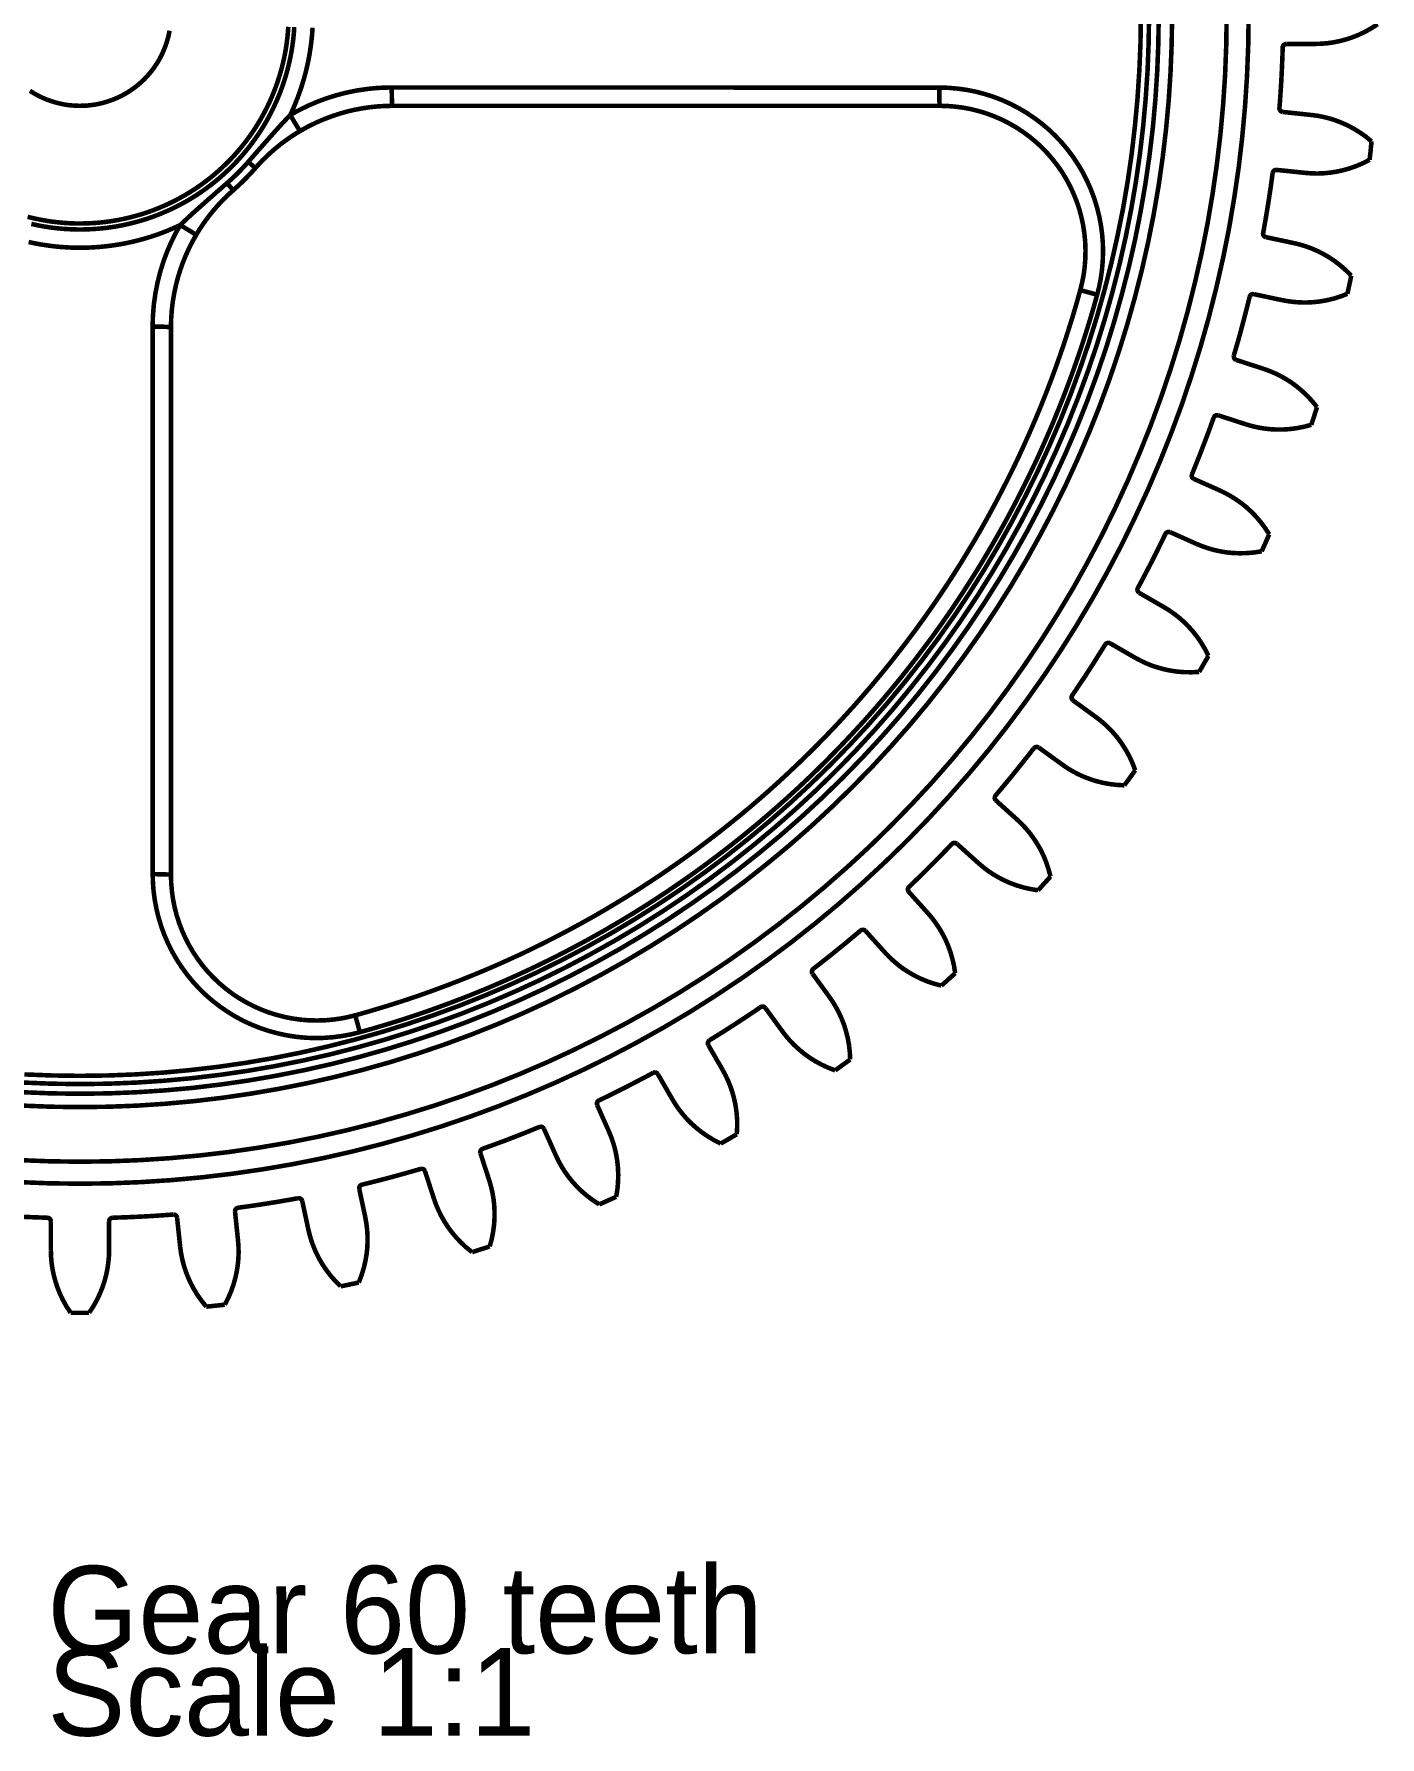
# Model space of a CAD drawing. Extents: x 0.4 to 23.1, y 0.4 to 16.1.
# Drawn here: x 12.466 to 15.377, y 8.744 to 12.427 of the extents above; entities that cross this region are included whole.
import ezdxf

# ---------------------------------------------------------------- set-up
doc = ezdxf.new("R2010")
doc.units = 0
doc.layers.get('0').update_dxf_attribs({"linetype": 'CONTINUOUS'})

msp = doc.modelspace()

# ---------------------------------------------------------------- linework, layer by layer
at = {"color": 0, "const_width": 0.00985}
for points in [[(15.0928, 12.4684), (15.0919, 12.4022), (15.0893, 12.3361), (15.085, 12.2701), (15.079, 12.2042), (15.0713, 12.1385), (15.0617, 12.073), (15.0506, 12.0078), (15.0376, 11.9428), (15.0229, 11.8783), (15.0067, 11.8142), (14.9887, 11.7505), (14.969, 11.6872), (14.9479, 11.6246), (14.9249, 11.5625), (14.9004, 11.501), (14.8743, 11.4402), (14.8465, 11.3802), (14.8174, 11.3208), (14.7865, 11.2622), (14.7542, 11.2045), (14.7203, 11.1476), (14.685, 11.0916), (14.6482, 11.0366), (14.61, 10.9826), (14.5704, 10.9295), (14.5296, 10.8776), (14.4872, 10.8267), (14.4435, 10.777), (14.3986, 10.7283), (14.3525, 10.6809), (14.305, 10.6348), (14.2564, 10.5898), (14.2067, 10.5462), (14.1558, 10.5039), (14.1039, 10.4629), (14.0508, 10.4233), (13.9968, 10.3851), (13.9417, 10.3484), (13.8858, 10.313), (13.8289, 10.2792), (13.7712, 10.2469), (13.7126, 10.2161), (13.6532, 10.1868), (13.5932, 10.1591), (13.5323, 10.133), (13.4709, 10.1085), (13.4088, 10.0856), (13.3461, 10.0643), (13.2829, 10.0447), (13.2192, 10.0267), (13.1551, 10.0104), (13.0906, 9.99576), (13.0257, 9.98292), (12.9604, 9.97168), (12.8949, 9.96218), (12.8292, 9.95443), (12.7633, 9.94835), (12.6973, 9.94401), (12.6311, 9.9414), (12.565, 9.94054), (12.4988, 9.9414), (12.4327, 9.94401)], [(15.0453, 12.4684), (15.0444, 12.4035), (15.0419, 12.3386), (15.0376, 12.2738), (15.0317, 12.2092), (15.024, 12.1447), (15.0147, 12.0804), (15.0038, 12.0164), (14.9911, 11.9528), (14.9767, 11.8894), (14.9608, 11.8264), (14.9432, 11.7639), (14.9239, 11.7019), (14.9031, 11.6405), (14.8806, 11.5795), (14.8564, 11.5193), (14.8308, 11.4596), (14.8036, 11.4006), (14.775, 11.3424), (14.7447, 11.2849), (14.7131, 11.2283), (14.6797, 11.1725), (14.6451, 11.1176), (14.609, 11.0636), (14.5715, 11.0105), (14.5328, 10.9585), (14.4925, 10.9075), (14.451, 10.8576), (14.4082, 10.8087), (14.364, 10.7611), (14.3187, 10.7146), (14.2724, 10.6693), (14.2246, 10.6252), (14.1758, 10.5824), (14.1258, 10.5408), (14.0749, 10.5007), (14.0228, 10.4618), (13.9699, 10.4243), (13.9158, 10.3882), (13.8609, 10.3536), (13.8051, 10.3204), (13.7485, 10.2887), (13.691, 10.2585), (13.6328, 10.2298), (13.5738, 10.2025), (13.5142, 10.1769), (13.4538, 10.1528), (13.3929, 10.1304), (13.3314, 10.1095), (13.2694, 10.0903), (13.2069, 10.0726), (13.144, 10.0566), (13.0807, 10.0423), (13.017, 10.0296), (12.953, 10.0187), (12.8887, 10.0093), (12.8242, 10.0017), (12.7596, 9.99576), (12.6948, 9.99154), (12.6299, 9.98899), (12.565, 9.98813), (12.5001, 9.98899), (12.4352, 9.99154)], [(12.4413, 10.1094), (12.5032, 10.107), (12.565, 10.1062), (12.6268, 10.107), (12.6886, 10.1094), (12.7503, 10.1135), (12.8119, 10.1191), (12.8733, 10.1264), (12.9345, 10.1353), (12.9954, 10.1458), (13.0561, 10.1578), (13.1164, 10.1715), (13.1764, 10.1867), (13.2359, 10.2034), (13.2949, 10.2218), (13.3535, 10.2417), (13.4115, 10.2631), (13.469, 10.286), (13.5258, 10.3104), (13.5819, 10.3363), (13.6374, 10.3637), (13.6921, 10.3925), (13.7461, 10.4227), (13.7992, 10.4543), (13.8515, 10.4873), (13.9029, 10.5217), (13.9535, 10.5573), (14.0029, 10.5943), (14.0515, 10.6327), (14.0992, 10.6722), (14.1456, 10.7129), (14.191, 10.7549), (14.2353, 10.7981), (14.2785, 10.8423), (14.3204, 10.8878), (14.3613, 10.9343), (14.4008, 10.9818), (14.439, 11.0304), (14.476, 11.0799), (14.5117, 11.1304), (14.5461, 11.1819), (14.5792, 11.2342), (14.6107, 11.2873), (14.6408, 11.3413), (14.6697, 11.396), (14.6971, 11.4514), (14.7229, 11.5076), (14.7474, 11.5645), (14.7703, 11.6218), (14.7917, 11.6799), (14.8115, 11.7384), (14.8299, 11.7975), (14.8467, 11.857), (14.8619, 11.9169), (14.8756, 11.9773), (14.8876, 12.0379), (14.8981, 12.0989), (14.9069, 12.16), (14.9142, 12.2215), (14.9199, 12.2831), (14.9239, 12.3448), (14.9264, 12.4066), (14.9272, 12.4684)], [(14.8983, 12.4684), (14.8975, 12.4073), (14.8951, 12.3463), (14.8911, 12.2853), (14.8856, 12.2245), (14.8783, 12.1638), (14.8696, 12.1034), (14.8592, 12.0432), (14.8474, 11.9833), (14.8339, 11.9237), (14.8187, 11.8645), (14.8022, 11.8057), (14.7842, 11.7473), (14.7644, 11.6895), (14.7433, 11.6322), (14.7207, 11.5755), (14.6965, 11.5194), (14.671, 11.4639), (14.644, 11.4091), (14.6156, 11.355), (14.5857, 11.3018), (14.5544, 11.2492), (14.5218, 11.1976), (14.4879, 11.1468), (14.4526, 11.0969), (14.4161, 11.048), (14.3783, 11), (14.3393, 10.953), (14.299, 10.9071), (14.2575, 10.8622), (14.2149, 10.8185), (14.1711, 10.7759), (14.1263, 10.7344), (14.0804, 10.6941), (14.0333, 10.6551), (13.9854, 10.6172), (13.9365, 10.5807), (13.8866, 10.5455), (13.8358, 10.5115), (13.7841, 10.4789), (13.7317, 10.4477), (13.6783, 10.4179), (13.6243, 10.3894), (13.5695, 10.3624), (13.5141, 10.3368), (13.4579, 10.3127), (13.4012, 10.29), (13.3439, 10.2689), (13.286, 10.2493), (13.2277, 10.2312), (13.1689, 10.2146), (13.1097, 10.1995), (13.0501, 10.1861), (12.9902, 10.1742), (12.93, 10.1638), (12.8695, 10.1551), (12.8089, 10.1478), (12.748, 10.1423), (12.6871, 10.1383), (12.6261, 10.1359), (12.565, 10.1351), (12.5039, 10.1359), (12.4429, 10.1383)], [(12.444, 10.1592), (12.5044, 10.1568), (12.565, 10.156), (12.6255, 10.1568), (12.686, 10.1592), (12.7464, 10.1632), (12.8067, 10.1687), (12.8668, 10.1758), (12.9267, 10.1845), (12.9864, 10.1948), (13.0457, 10.2066), (13.1048, 10.2199), (13.1635, 10.2349), (13.2217, 10.2513), (13.2795, 10.2693), (13.3369, 10.2887), (13.3937, 10.3096), (13.4499, 10.3321), (13.5055, 10.356), (13.5604, 10.3813), (13.6148, 10.4081), (13.6683, 10.4363), (13.7211, 10.4659), (13.7732, 10.4968), (13.8244, 10.5291), (13.8747, 10.5627), (13.9242, 10.5977), (13.9726, 10.6339), (14.0201, 10.6714), (14.0667, 10.7101), (14.1122, 10.75), (14.1567, 10.7911), (14.2, 10.8333), (14.2424, 10.8767), (14.2833, 10.9211), (14.3233, 10.9666), (14.3619, 11.0132), (14.3994, 11.0608), (14.4357, 11.1093), (14.4707, 11.1587), (14.5043, 11.209), (14.5365, 11.2602), (14.5675, 11.3122), (14.5971, 11.3651), (14.6253, 11.4186), (14.6521, 11.4729), (14.6774, 11.5279), (14.7014, 11.5835), (14.7237, 11.6398), (14.7447, 11.6965), (14.7642, 11.7538), (14.7821, 11.8117), (14.7986, 11.87), (14.8135, 11.9286), (14.8268, 11.9876), (14.8386, 12.047), (14.8489, 12.1067), (14.8575, 12.1666), (14.8646, 12.2267), (14.8701, 12.287), (14.8742, 12.3474), (14.8765, 12.4079), (14.8774, 12.4684)], [(14.8596, 12.4684), (14.8589, 12.4083), (14.8564, 12.3483), (14.8525, 12.2884), (14.8469, 12.2286), (14.84, 12.1689), (14.8314, 12.1094), (14.8213, 12.0502), (14.8094, 11.9913), (14.7962, 11.9327), (14.7814, 11.8745), (14.7651, 11.8167), (14.7472, 11.7593), (14.7279, 11.7025), (14.7072, 11.6461), (14.685, 11.5903), (14.6612, 11.5351), (14.6361, 11.4805), (14.6094, 11.4267), (14.5815, 11.3735), (14.5522, 11.3211), (14.5215, 11.2695), (14.4894, 11.2186), (14.4561, 11.1687), (14.4214, 11.1197), (14.3854, 11.0715), (14.3482, 11.0244), (14.3099, 10.9782), (14.2703, 10.933), (14.2294, 10.8889), (14.1875, 10.8459), (14.1444, 10.8039), (14.1004, 10.7632), (14.0553, 10.7236), (14.009, 10.6852), (13.9618, 10.6479), (13.9137, 10.612), (13.8647, 10.5774), (13.8147, 10.544), (13.7639, 10.5119), (13.7123, 10.4812), (13.6599, 10.4519), (13.6067, 10.4239), (13.5528, 10.3973), (13.4983, 10.3722), (13.4431, 10.3485), (13.3873, 10.3262), (13.3309, 10.3054), (13.274, 10.2861), (13.2167, 10.2683), (13.1589, 10.252), (13.1006, 10.2372), (13.042, 10.2239), (12.9831, 10.2122), (12.9239, 10.202), (12.8645, 10.1934), (12.8048, 10.1864), (12.745, 10.1808), (12.6851, 10.1769), (12.6251, 10.1746), (12.565, 10.1738), (12.5049, 10.1746), (12.4449, 10.1769)], [(12.4518, 12.0315), (12.4645, 12.0284), (12.4773, 12.0257), (12.4902, 12.0233), (12.5031, 12.0213), (12.5161, 12.0198), (12.5291, 12.0185), (12.5421, 12.0176), (12.5552, 12.0171), (12.5683, 12.0171), (12.5813, 12.0174), (12.5943, 12.018), (12.6074, 12.019), (12.6204, 12.0205), (12.6333, 12.0222), (12.6462, 12.0244), (12.659, 12.027), (12.6718, 12.0299), (12.6844, 12.0332), (12.697, 12.0368), (12.7094, 12.0408), (12.7217, 12.0451), (12.7339, 12.0499), (12.746, 12.055), (12.7579, 12.0603), (12.7696, 12.0661), (12.7811, 12.0722), (12.7925, 12.0786), (12.8037, 12.0854), (12.8147, 12.0924), (12.8255, 12.0998), (12.836, 12.1075), (12.8464, 12.1155), (12.8565, 12.1238), (12.8663, 12.1324), (12.8759, 12.1413), (12.8852, 12.1504), (12.8944, 12.1598), (12.9032, 12.1695), (12.9117, 12.1794), (12.9199, 12.1896), (12.9278, 12.1999), (12.9354, 12.2106), (12.9428, 12.2214), (12.9497, 12.2324), (12.9564, 12.2437), (12.9627, 12.2551), (12.9688, 12.2667), (12.9744, 12.2785), (12.9798, 12.2904), (12.9847, 12.3025), (12.9894, 12.3147), (12.9936, 12.3271), (12.9975, 12.3395), (13.0011, 12.3521), (13.0043, 12.3648), (13.0071, 12.3776), (13.0096, 12.3904), (13.0116, 12.4033), (13.0133, 12.4162), (13.0146, 12.4293), (13.0156, 12.4423)], [(15.2365, 12.4054), (15.2499, 12.4058), (15.2631, 12.4069), (15.2763, 12.4088), (15.2897, 12.4115), (15.3029, 12.415), (15.316, 12.4192), (15.3306, 12.425), (15.3447, 12.4317), (15.3586, 12.4395), (15.3719, 12.4481)], [(12.4568, 12.304), (12.4641, 12.2994), (12.4716, 12.2951), (12.4793, 12.2912), (12.4871, 12.2876), (12.4952, 12.2843), (12.5033, 12.2815), (12.5116, 12.2789), (12.52, 12.2768), (12.5284, 12.275), (12.5369, 12.2735), (12.5455, 12.2725), (12.5541, 12.2719), (12.5628, 12.2716), (12.5715, 12.2717), (12.5801, 12.2721), (12.5887, 12.273), (12.5973, 12.2742), (12.6057, 12.2758), (12.6142, 12.2778), (12.6225, 12.2802), (12.6308, 12.2829), (12.6388, 12.2859), (12.6467, 12.2893), (12.6546, 12.2931), (12.6622, 12.2972), (12.6696, 12.3017), (12.6768, 12.3064), (12.6838, 12.3115), (12.6906, 12.3168), (12.6971, 12.3225), (12.7034, 12.3284), (12.7094, 12.3347), (12.7152, 12.3412), (12.7206, 12.3479), (12.7258, 12.3548), (12.7306, 12.362), (12.7351, 12.3694), (12.7393, 12.3769), (12.7431, 12.3847), (12.7466, 12.3926), (12.7498, 12.4006), (12.7526, 12.4088), (12.755, 12.4171), (12.7571, 12.4255), (12.7588, 12.434)], [(13.0285, 12.4419), (13.0276, 12.4287), (13.0263, 12.4155), (13.0246, 12.4023), (13.0225, 12.3892), (13.02, 12.3762), (13.0172, 12.3632), (13.0141, 12.3504), (13.0105, 12.3376), (13.0066, 12.3249), (13.0023, 12.3124), (12.9977, 12.3), (12.9927, 12.2877), (12.9873, 12.2756), (12.9817, 12.2636), (12.9756, 12.2517), (12.9693, 12.2401), (12.9626, 12.2286), (12.9556, 12.2174), (12.9482, 12.2063), (12.9406, 12.1955), (12.9327, 12.1849), (12.9244, 12.1745), (12.9158, 12.1643), (12.9071, 12.1545), (12.8979, 12.1448), (12.8886, 12.1355), (12.8789, 12.1264), (12.869, 12.1175), (12.8589, 12.109), (12.8485, 12.1008), (12.8379, 12.0928), (12.827, 12.0851), (12.816, 12.0778), (12.8047, 12.0708), (12.7933, 12.0641), (12.7816, 12.0578), (12.7699, 12.0518), (12.7579, 12.0461), (12.7457, 12.0408), (12.7335, 12.0357), (12.721, 12.0311), (12.7084, 12.0268), (12.6958, 12.0229), (12.683, 12.0194), (12.6701, 12.0162), (12.6572, 12.0133), (12.6442, 12.0109), (12.6311, 12.0088), (12.6179, 12.0071), (12.6047, 12.0058), (12.5915, 12.0049), (12.5782, 12.0043), (12.565, 12.0041), (12.5517, 12.0043), (12.5385, 12.0049), (12.5252, 12.0058), (12.512, 12.0071), (12.4989, 12.0088), (12.4858, 12.0109), (12.4728, 12.0133), (12.4598, 12.0162)], [(13.068, 12.4404), (13.0671, 12.4264), (13.0657, 12.4125), (13.0639, 12.3987), (13.0618, 12.3848), (13.0593, 12.371), (13.0564, 12.3573), (13.0531, 12.3437), (13.0494, 12.3302), (13.0454, 12.3168), (13.041, 12.3035), (13.0362, 12.2903), (13.0311, 12.2773), (13.0257, 12.2644), (13.0198, 12.2517)], [(15.1664, 12.3977), (15.166, 12.3813), (15.1646, 12.3486), (15.1638, 12.3322), (15.1629, 12.3159), (15.1618, 12.2995), (15.1607, 12.2831), (15.1594, 12.2668)], [(15.1743, 12.4054), (15.1717, 12.4049), (15.1693, 12.4037), (15.1675, 12.4016), (15.1665, 12.3991), (15.1664, 12.3977)], [(15.1743, 12.4054), (15.2365, 12.4054)], [(13.0198, 12.2517), (13.0382, 12.2619), (13.0571, 12.2712), (13.0764, 12.2796), (13.0966, 12.2872), (13.1171, 12.2937), (13.1379, 12.2993), (13.1628, 12.3045), (13.1879, 12.3082), (13.205, 12.3099), (13.2222, 12.3109), (13.2394, 12.3112)], [(13.2394, 12.3112), (13.3181, 12.3112), (13.6328, 12.3111), (14.4235, 12.311)], [(13.2408, 12.2715), (13.2407, 12.2717), (13.2406, 12.2723), (13.2404, 12.2733), (13.2403, 12.2746), (13.2401, 12.2763), (13.24, 12.2783), (13.2399, 12.2806), (13.2398, 12.2832), (13.2397, 12.2861), (13.2396, 12.2892), (13.2395, 12.2926), (13.2395, 12.2961), (13.2394, 12.2997), (13.2394, 12.3035), (13.2394, 12.3074), (13.2394, 12.3112)], [(14.4235, 12.311), (14.4435, 12.3105), (14.4633, 12.3087), (14.4831, 12.306), (14.5026, 12.3021), (14.5219, 12.2971), (14.541, 12.291), (14.5596, 12.2839), (14.5776, 12.2757), (14.5954, 12.2665), (14.6126, 12.2563), (14.6292, 12.2452), (14.6451, 12.2332), (14.6603, 12.2204), (14.6747, 12.2067), (14.6885, 12.1921), (14.7012, 12.1768), (14.7132, 12.1608), (14.7242, 12.1442), (14.7343, 12.1271), (14.7433, 12.1093), (14.7514, 12.0911), (14.7585, 12.0724), (14.7644, 12.0534), (14.7693, 12.0341), (14.7731, 12.0147), (14.7758, 11.9949), (14.7774, 11.975), (14.7778, 11.9551), (14.7772, 11.9352), (14.7754, 11.9154), (14.7729, 11.8977), (14.7694, 11.8803), (14.7651, 11.863)], [(14.425, 12.2715), (14.4249, 12.2717), (14.4247, 12.2723), (14.4246, 12.2733), (14.4244, 12.2746), (14.4243, 12.2762), (14.4242, 12.2782), (14.424, 12.2805), (14.4239, 12.2832), (14.4239, 12.286), (14.4238, 12.2891), (14.4236, 12.2924), (14.4236, 12.296), (14.4236, 12.2996), (14.4236, 12.3033), (14.4235, 12.3072), (14.4235, 12.311)], [(13.2408, 12.2715), (13.2246, 12.2712), (13.2082, 12.2702), (13.1919, 12.2685), (13.1757, 12.2661), (13.1592, 12.263), (13.1428, 12.2592), (13.1266, 12.2546), (13.1105, 12.2493), (13.0927, 12.2426), (13.0752, 12.235), (13.0579, 12.2265), (13.0411, 12.2171)], [(14.425, 12.2715), (13.2408, 12.2715)], [(14.7286, 11.873), (14.7328, 11.89), (14.7361, 11.9071), (14.7383, 11.9244), (14.7396, 11.9423), (14.7399, 11.9603), (14.7392, 11.9782), (14.7375, 11.9956), (14.7349, 12.0128), (14.7313, 12.0299), (14.7267, 12.0472), (14.721, 12.0642), (14.7143, 12.0809), (14.7071, 12.0967), (14.6989, 12.1122), (14.6899, 12.1271), (14.6797, 12.1419), (14.6686, 12.1561), (14.6569, 12.1697), (14.6449, 12.1822), (14.6319, 12.194), (14.6185, 12.2051), (14.604, 12.2157), (14.5889, 12.2255), (14.5733, 12.2344), (14.5578, 12.2422), (14.5417, 12.2491), (14.5253, 12.2552), (14.5082, 12.2604), (14.4907, 12.2647), (14.4731, 12.2679), (14.4571, 12.2699), (14.441, 12.2712), (14.425, 12.2715)], [(15.1665, 12.2583), (15.1639, 12.2591), (15.1618, 12.2606), (15.1603, 12.2628), (15.1594, 12.2653), (15.1594, 12.2668)], [(15.1665, 12.2583), (15.2282, 12.2518)], [(12.929, 12.1503), (12.9419, 12.1652), (12.9549, 12.18), (12.9809, 12.2095), (13.0001, 12.2308), (13.0099, 12.2413), (13.0198, 12.2517)], [(13.0198, 12.2517), (13.0217, 12.2483), (13.0238, 12.245), (13.0258, 12.2416), (13.0277, 12.2384), (13.0295, 12.2353), (13.0313, 12.2324), (13.033, 12.2297), (13.0345, 12.2272), (13.0359, 12.2249), (13.0372, 12.2228), (13.0383, 12.2211), (13.0392, 12.2197), (13.0405, 12.2177), (13.0409, 12.2172), (13.0411, 12.2171)], [(15.2282, 12.2518), (15.2414, 12.2501), (15.2544, 12.2475), (15.2674, 12.2443), (15.2806, 12.2401), (15.2933, 12.2352), (15.3058, 12.2297), (15.3197, 12.2224), (15.3331, 12.2141), (15.3463, 12.2049), (15.3586, 12.1947)], [(13.0411, 12.2171), (13.0302, 12.2104), (13.0195, 12.2034), (13.009, 12.196), (12.9987, 12.1883), (12.9852, 12.1773), (12.9722, 12.1657), (12.9597, 12.1535), (12.9519, 12.1453), (12.9443, 12.1369)], [(15.3586, 12.1947), (15.3582, 12.1897), (15.3576, 12.1847), (15.3571, 12.1797), (15.3567, 12.1748), (15.3544, 12.1548)], [(12.883, 12.1044), (12.8891, 12.1098), (12.8951, 12.1153), (12.901, 12.1209), (12.9068, 12.1266), (12.9125, 12.1324), (12.9181, 12.1383), (12.9236, 12.1443), (12.929, 12.1503)], [(12.929, 12.1503), (12.9317, 12.148), (12.9342, 12.1458), (12.9364, 12.1438), (12.9385, 12.142), (12.9402, 12.1405), (12.9417, 12.1392), (12.9429, 12.1382), (12.9437, 12.1375), (12.9442, 12.137), (12.9443, 12.1369)], [(15.2153, 12.1265), (15.2286, 12.1255), (15.2419, 12.1252), (15.2553, 12.1257), (15.2689, 12.127), (15.2824, 12.1291), (15.2958, 12.1319), (15.3108, 12.1361), (15.3256, 12.1413), (15.3403, 12.1476), (15.3544, 12.1548)], [(12.9443, 12.1369), (12.9388, 12.1306), (12.933, 12.1243), (12.9271, 12.1182), (12.9212, 12.1122), (12.9152, 12.1062), (12.9091, 12.1004), (12.9028, 12.0947), (12.8965, 12.089)], [(15.1447, 12.1263), (15.1425, 12.11), (15.1403, 12.0938), (15.1378, 12.0775), (15.1353, 12.0613), (15.1326, 12.0451), (15.13, 12.029), (15.1271, 12.0128), (15.1243, 11.9966)], [(15.1533, 12.133), (15.1507, 12.1328), (15.1482, 12.1318), (15.1463, 12.1299), (15.145, 12.1276), (15.1447, 12.1263)], [(15.1533, 12.133), (15.2153, 12.1265)], [(12.7817, 12.0136), (12.796, 12.0272), (12.8105, 12.0405), (12.84, 12.0667), (12.8614, 12.0856), (12.883, 12.1044)], [(12.8965, 12.089), (12.8862, 12.0797), (12.8762, 12.07), (12.8665, 12.0599), (12.8572, 12.0494), (12.8481, 12.0385), (12.8395, 12.0273), (12.8312, 12.0157), (12.8232, 12.0037), (12.8163, 11.9923)], [(12.883, 12.1044), (12.8854, 12.1017), (12.8876, 12.0992), (12.8895, 12.0969), (12.8913, 12.0949), (12.8928, 12.0932), (12.8942, 12.0917), (12.8952, 12.0906), (12.8959, 12.0897), (12.8963, 12.0892), (12.8965, 12.089)], [(12.7817, 12.0136), (12.769, 12.0078), (12.7561, 12.0023), (12.7431, 11.9971), (12.7299, 11.9923), (12.7166, 11.988), (12.7032, 11.9839), (12.6897, 11.9803), (12.6761, 11.977), (12.6624, 11.9741), (12.6486, 11.9716), (12.6348, 11.9695), (12.6209, 11.9677), (12.6069, 11.9664), (12.5929, 11.9654), (12.579, 11.9648), (12.565, 11.9646), (12.551, 11.9648), (12.537, 11.9654), (12.523, 11.9664), (12.5091, 11.9677), (12.4952, 11.9695), (12.4813, 11.9716), (12.4676, 11.9741), (12.4539, 11.977)], [(12.7221, 11.794), (12.7228, 11.818), (12.7248, 11.842), (12.7281, 11.8658), (12.7329, 11.8901), (12.739, 11.9141), (12.7465, 11.9376), (12.7538, 11.9571), (12.7622, 11.9763), (12.7715, 11.9952), (12.7817, 12.0136)], [(12.7817, 12.0136), (12.7851, 12.0116), (12.7885, 12.0096), (12.7918, 12.0077), (12.795, 12.0057), (12.7981, 12.0038), (12.801, 12.0021), (12.8037, 12.0004), (12.8063, 11.9989), (12.8085, 11.9974), (12.8105, 11.9962), (12.8123, 11.9951), (12.8138, 11.9941), (12.8149, 11.9934), (12.8157, 11.9928), (12.8161, 11.9925), (12.8163, 11.9923)], [(12.8163, 11.9923), (12.8083, 11.9781), (12.8009, 11.9635), (12.7941, 11.9486), (12.7879, 11.9334), (12.7822, 11.9176), (12.7772, 11.9016), (12.7729, 11.8852), (12.7693, 11.8687), (12.766, 11.8499), (12.7637, 11.831), (12.7623, 11.8118), (12.7618, 11.7925)], [(15.1303, 11.9875), (15.1278, 11.9885), (15.1258, 11.9903), (15.1244, 11.9927), (15.124, 11.9953), (15.1243, 11.9966)], [(15.1303, 11.9875), (15.191, 11.9746)], [(15.191, 11.9746), (15.2039, 11.9715), (15.2167, 11.9676), (15.2292, 11.963), (15.2418, 11.9575), (15.254, 11.9513), (15.2658, 11.9445), (15.2789, 11.9358), (15.2914, 11.9262), (15.3035, 11.9156), (15.3147, 11.9042)], [(15.3147, 11.9042), (15.3137, 11.8993), (15.3128, 11.8944), (15.3117, 11.8895), (15.3106, 11.8846), (15.3096, 11.8797), (15.3085, 11.8748), (15.3075, 11.8699), (15.3064, 11.865)], [(13.1604, 10.3047), (13.1886, 10.3127), (13.2167, 10.3211), (13.2448, 10.3298), (13.2727, 10.3388), (13.3006, 10.3483), (13.3282, 10.3581), (13.3557, 10.3683), (13.3832, 10.3788), (13.4104, 10.3897), (13.4376, 10.4009), (13.4646, 10.4125), (13.4914, 10.4245), (13.5181, 10.4367), (13.5445, 10.4494), (13.5709, 10.4624), (13.5971, 10.4758), (13.623, 10.4894), (13.6488, 10.5034), (13.6745, 10.5177), (13.6999, 10.5324), (13.7252, 10.5475), (13.7502, 10.5628), (13.775, 10.5784), (13.7996, 10.5945), (13.8241, 10.6108), (13.8482, 10.6274), (13.8722, 10.6444), (13.896, 10.6616), (13.9194, 10.6792), (13.9428, 10.6971), (13.9658, 10.7153), (13.9886, 10.7337), (14.0113, 10.7525), (14.0336, 10.7716), (14.0557, 10.791), (14.0775, 10.8106), (14.099, 10.8306), (14.1203, 10.8508), (14.1414, 10.8712), (14.1622, 10.892), (14.1826, 10.913), (14.2029, 10.9343), (14.2228, 10.9559), (14.2425, 10.9777), (14.2618, 10.9998), (14.2808, 11.0221), (14.2996, 11.0447), (14.3181, 11.0675), (14.3362, 11.0906), (14.3542, 11.1139), (14.3718, 11.1374), (14.389, 11.1612), (14.406, 11.1852), (14.4226, 11.2094), (14.4389, 11.2338), (14.4549, 11.2584), (14.4706, 11.2832), (14.4858, 11.3083), (14.501, 11.3335), (14.5157, 11.3589), (14.53, 11.3846), (14.544, 11.4104), (14.5576, 11.4364), (14.571, 11.4625), (14.584, 11.4888), (14.5967, 11.5153), (14.6089, 11.542), (14.6208, 11.5688), (14.6325, 11.5958), (14.6437, 11.6229), (14.6546, 11.6502), (14.6651, 11.6776), (14.6753, 11.7052), (14.6851, 11.7329), (14.6946, 11.7606), (14.7036, 11.7886), (14.7124, 11.8166), (14.7207, 11.8448), (14.7286, 11.873)], [(14.7651, 11.863), (14.7572, 11.8346), (14.7488, 11.8063), (14.7401, 11.7782), (14.731, 11.7501), (14.7215, 11.7222), (14.7117, 11.6944), (14.7015, 11.6667), (14.691, 11.6392), (14.68, 11.6118), (14.6689, 11.5845), (14.6572, 11.5574), (14.6453, 11.5304), (14.6331, 11.5036), (14.6204, 11.477), (14.6074, 11.4505), (14.594, 11.4242), (14.5804, 11.3981), (14.5664, 11.3721), (14.5521, 11.3464), (14.5374, 11.3208), (14.5224, 11.2954), (14.5071, 11.2702), (14.4914, 11.2452), (14.4754, 11.2204), (14.4592, 11.1958), (14.4426, 11.1714), (14.4257, 11.1473), (14.4085, 11.1234), (14.3908, 11.0997), (14.3731, 11.0762), (14.3549, 11.053), (14.3365, 11.0299), (14.3178, 11.0072), (14.2988, 10.9846), (14.2794, 10.9623), (14.2599, 10.9403), (14.2399, 10.9186), (14.2197, 10.897), (14.1993, 10.8758), (14.1786, 10.8548), (14.1576, 10.8341), (14.1364, 10.8136), (14.1149, 10.7935), (14.0931, 10.7736), (14.071, 10.754), (14.0488, 10.7347), (14.0263, 10.7156), (14.0035, 10.6969), (13.9804, 10.6784), (13.9572, 10.6603), (13.9337, 10.6425), (13.91, 10.6249), (13.8861, 10.6077), (13.8619, 10.5908), (13.8376, 10.5742), (13.813, 10.5579), (13.7882, 10.5419), (13.7632, 10.5263), (13.738, 10.511), (13.7126, 10.496), (13.687, 10.4813), (13.6612, 10.467), (13.6353, 10.453), (13.6092, 10.4393), (13.5828, 10.426), (13.5564, 10.413), (13.5297, 10.4004), (13.5029, 10.3881), (13.476, 10.3761), (13.4489, 10.3645), (13.4216, 10.3533), (13.3942, 10.3424), (13.3666, 10.3319), (13.339, 10.3217), (13.3112, 10.3118), (13.2833, 10.3024), (13.2552, 10.2933), (13.2271, 10.2846), (13.1988, 10.2762), (13.1704, 10.2682)], [(14.7286, 11.873), (14.7289, 11.873), (14.7294, 11.8728), (14.7304, 11.8726), (14.7318, 11.8722), (14.7335, 11.8717), (14.7356, 11.8712), (14.7379, 11.8705), (14.7407, 11.8697), (14.7436, 11.8689), (14.7468, 11.8681), (14.7503, 11.8671), (14.7538, 11.8661), (14.7575, 11.8651), (14.7614, 11.864), (14.7651, 11.863)], [(15.0949, 11.8585), (15.091, 11.8425), (15.0869, 11.8266), (15.0828, 11.8107), (15.0786, 11.7949), (15.0744, 11.779), (15.07, 11.7632), (15.0654, 11.7474), (15.0608, 11.7317)], [(15.1042, 11.8643), (15.1014, 11.8644), (15.0989, 11.8636), (15.0967, 11.8619), (15.0953, 11.8597), (15.0949, 11.8585)], [(15.1042, 11.8643), (15.165, 11.8513)], [(15.165, 11.8513), (15.1782, 11.849), (15.1914, 11.8473), (15.2046, 11.8464), (15.2183, 11.8462), (15.2321, 11.8469), (15.2457, 11.8483), (15.2611, 11.8509), (15.2763, 11.8545), (15.2915, 11.8593), (15.3064, 11.865)], [(12.7223, 10.6099), (12.7223, 11.0033), (12.7221, 11.794)], [(12.7221, 11.794), (12.7299, 11.794), (12.7336, 11.7939), (12.7373, 11.7939), (12.7408, 11.7938), (12.7441, 11.7938), (12.7473, 11.7937), (12.7502, 11.7936), (12.7528, 11.7935), (12.7552, 11.7933), (12.7571, 11.7932), (12.7588, 11.7931), (12.7601, 11.793), (12.7611, 11.7929), (12.7617, 11.7927), (12.7618, 11.7925)], [(12.7618, 11.7925), (12.7618, 10.6084)], [(15.066, 11.722), (15.0636, 11.7232), (15.0618, 11.7253), (15.0608, 11.7277), (15.0606, 11.7304), (15.0608, 11.7317)], [(15.066, 11.722), (15.125, 11.7028)], [(15.125, 11.7028), (15.1375, 11.6983), (15.1499, 11.6931), (15.1617, 11.6873), (15.1736, 11.6806), (15.1853, 11.6731), (15.1963, 11.665), (15.2083, 11.655), (15.2197, 11.6442), (15.2307, 11.6324), (15.2407, 11.6199)], [(15.0172, 11.5973), (15.0117, 11.5819), (15.0061, 11.5665), (15.0003, 11.5511), (14.9944, 11.5358), (14.9886, 11.5205), (14.9825, 11.5053), (14.9764, 11.4901), (14.9703, 11.4749)], [(15.0271, 11.6022), (15.0244, 11.6026), (15.0218, 11.6021), (15.0194, 11.6006), (15.0178, 11.5986), (15.0172, 11.5973)], [(15.0271, 11.6022), (15.0862, 11.583)], [(15.2407, 11.6199), (15.2392, 11.6151), (15.2376, 11.6103), (15.2361, 11.6056), (15.2346, 11.6008), (15.2331, 11.596), (15.2299, 11.5865), (15.2283, 11.5818)], [(15.0862, 11.583), (15.099, 11.5792), (15.1121, 11.5762), (15.1251, 11.5739), (15.1387, 11.5723), (15.1525, 11.5715), (15.1661, 11.5715), (15.1818, 11.5725), (15.1972, 11.5745), (15.2129, 11.5776), (15.2283, 11.5818)], [(14.9743, 11.4647), (14.9721, 11.4662), (14.9704, 11.4683), (14.9697, 11.4709), (14.9699, 11.4736), (14.9703, 11.4749)], [(14.9743, 11.4647), (15.031, 11.4395)], [(15.031, 11.4395), (15.0429, 11.4337), (15.0546, 11.4272), (15.0658, 11.4201), (15.0771, 11.4122), (15.0878, 11.4036), (15.0979, 11.3944), (15.1089, 11.3831), (15.119, 11.3712), (15.1286, 11.3583), (15.1374, 11.3448)], [(14.9128, 11.3458), (14.9057, 11.331), (14.8911, 11.3016), (14.8838, 11.2869), (14.8762, 11.2723), (14.8686, 11.2578), (14.861, 11.2433), (14.8532, 11.2289)], [(14.9231, 11.3496), (14.9204, 11.3502), (14.9178, 11.35), (14.9153, 11.3488), (14.9135, 11.3469), (14.9128, 11.3458)], [(14.9231, 11.3496), (14.9799, 11.3242)], [(15.1374, 11.3448), (15.1353, 11.3402), (15.1333, 11.3357), (15.1312, 11.3311), (15.1292, 11.3265), (15.1272, 11.3219), (15.1251, 11.3173), (15.121, 11.3082)], [(14.9799, 11.3242), (14.9922, 11.3192), (15.0049, 11.3148), (15.0176, 11.3111), (15.031, 11.3082), (15.0446, 11.3059), (15.0582, 11.3045), (15.0738, 11.3039), (15.0894, 11.3043), (15.1053, 11.3057), (15.121, 11.3082)], [(14.8561, 11.2183), (14.8542, 11.2201), (14.8528, 11.2224), (14.8522, 11.225), (14.8526, 11.2277), (14.8532, 11.2289)], [(14.8561, 11.2183), (14.9099, 11.1873)], [(14.9099, 11.1873), (14.9212, 11.1803), (14.9321, 11.1727), (14.9426, 11.1644), (14.9529, 11.1554), (14.9626, 11.1457), (14.9717, 11.1355), (14.9815, 11.1232), (14.9904, 11.1102), (14.9986, 11.0964), (15.0058, 11.0821)], [(14.7825, 11.1065), (14.7739, 11.0926), (14.7651, 11.0787), (14.7564, 11.0648), (14.7475, 11.0511), (14.7386, 11.0373), (14.7294, 11.0237), (14.7203, 11.01), (14.7111, 10.9965)], [(14.7932, 11.1092), (14.7907, 11.1101), (14.7879, 11.1102), (14.7854, 11.1093), (14.7833, 11.1076), (14.7825, 11.1065)], [(14.7932, 11.1092), (14.8471, 11.0781)], [(15.0058, 11.0821), (14.9908, 11.056), (14.9883, 11.0517), (14.9857, 11.0474)], [(14.8471, 11.0781), (14.8589, 11.0718), (14.8708, 11.0661), (14.8832, 11.0611), (14.8963, 11.0568), (14.9094, 11.0532), (14.9229, 11.0503), (14.9383, 11.048), (14.9539, 11.0468), (14.9699, 11.0466), (14.9857, 11.0474)], [(14.7129, 10.9857), (14.7111, 10.9876), (14.71, 10.9901), (14.7097, 10.9927), (14.7104, 10.9953), (14.7111, 10.9965)], [(14.7129, 10.9857), (14.7632, 10.9492)], [(14.7632, 10.9492), (14.7736, 10.9411), (14.7838, 10.9323), (14.7932, 10.9231), (14.8025, 10.913), (14.8113, 10.9023), (14.8192, 10.8912), (14.8276, 10.8779), (14.8351, 10.8642), (14.8418, 10.8496), (14.8475, 10.8346)], [(14.6281, 10.8822), (14.6181, 10.8692), (14.6079, 10.8563), (14.5976, 10.8435), (14.5874, 10.8307), (14.5771, 10.818), (14.5665, 10.8053), (14.5561, 10.7928), (14.5454, 10.7802)], [(14.6389, 10.8837), (14.6365, 10.8849), (14.6338, 10.8852), (14.6312, 10.8846), (14.629, 10.8832), (14.6281, 10.8822)], [(14.6389, 10.8837), (14.6893, 10.8472)], [(14.6893, 10.8472), (14.7003, 10.8396), (14.7117, 10.8327), (14.7235, 10.8265), (14.7358, 10.8208), (14.7486, 10.8159), (14.7617, 10.8116), (14.7768, 10.8077), (14.7922, 10.8048), (14.8081, 10.803), (14.8239, 10.8021)], [(14.8475, 10.8346), (14.8388, 10.8224), (14.8358, 10.8183), (14.8328, 10.8142), (14.8299, 10.8102), (14.8269, 10.8062), (14.8239, 10.8021)], [(14.5462, 10.7693), (14.5446, 10.7714), (14.5436, 10.7739), (14.5438, 10.7766), (14.5446, 10.7791), (14.5454, 10.7802)], [(14.5462, 10.7693), (14.5922, 10.7278)], [(14.5922, 10.7278), (14.6019, 10.7185), (14.611, 10.7088), (14.6196, 10.6986), (14.6276, 10.6876), (14.6351, 10.6761), (14.6421, 10.6642), (14.649, 10.6502), (14.655, 10.6356), (14.6601, 10.6204), (14.6642, 10.6049)], [(14.4508, 10.6752), (14.4396, 10.6634), (14.4282, 10.6516), (14.4167, 10.6399), (14.4051, 10.6283), (14.3935, 10.6167), (14.3818, 10.6052), (14.37, 10.5938), (14.3582, 10.5825)], [(14.4619, 10.6756), (14.4596, 10.6771), (14.4569, 10.6777), (14.4543, 10.6773), (14.4519, 10.6761), (14.4508, 10.6752)], [(14.4619, 10.6756), (14.5082, 10.634)], [(13.1704, 10.2682), (13.1512, 10.2635), (13.1316, 10.2599), (13.1118, 10.2573), (13.0919, 10.2559), (13.072, 10.2555), (13.0522, 10.2563), (13.0324, 10.2582), (13.0128, 10.2613), (12.9933, 10.2655), (12.9741, 10.2707), (12.9552, 10.277), (12.9367, 10.2843), (12.9187, 10.2926), (12.9012, 10.302), (12.8842, 10.3124), (12.8677, 10.3237), (12.852, 10.3358), (12.837, 10.3488), (12.8227, 10.3626), (12.8093, 10.3773), (12.7967, 10.3927), (12.7849, 10.4089), (12.774, 10.4256), (12.7642, 10.4428), (12.7553, 10.4606), (12.7474, 10.4789), (12.7406, 10.4977), (12.7348, 10.5168), (12.7301, 10.5361), (12.7265, 10.5557), (12.7242, 10.5737), (12.7228, 10.5917), (12.7223, 10.6099)], [(12.7618, 10.6084), (12.7617, 10.6086), (12.7611, 10.6087), (12.7601, 10.6088), (12.7588, 10.6089), (12.7572, 10.6091), (12.7552, 10.6092), (12.7529, 10.6093), (12.7503, 10.6094), (12.7474, 10.6095), (12.7443, 10.6097), (12.7409, 10.6097), (12.7374, 10.6097), (12.7338, 10.6098), (12.73, 10.6099), (12.7223, 10.6099)], [(12.7618, 10.6084), (12.7623, 10.5909), (12.7638, 10.5735), (12.7662, 10.5563), (12.7696, 10.5386), (12.7741, 10.5212), (12.7796, 10.5041), (12.7859, 10.4878), (12.793, 10.4718), (12.801, 10.4563), (12.8101, 10.4408), (12.8202, 10.4258), (12.8309, 10.4115), (12.8422, 10.3982), (12.8543, 10.3855), (12.867, 10.3735), (12.8807, 10.3619), (12.8951, 10.3511), (12.91, 10.3412), (12.9251, 10.3324), (12.9407, 10.3244), (12.9566, 10.3173), (12.9734, 10.3109), (12.9906, 10.3055), (13.008, 10.3011), (13.0251, 10.2977), (13.0424, 10.2953), (13.0598, 10.2939), (13.0778, 10.2935), (13.0957, 10.294), (13.1136, 10.2956), (13.1293, 10.2978), (13.1449, 10.3009), (13.1604, 10.3047)], [(14.5082, 10.634), (14.5183, 10.6254), (14.5289, 10.6173), (14.54, 10.6099), (14.5518, 10.6029), (14.564, 10.5966), (14.5765, 10.591), (14.5911, 10.5856), (14.6061, 10.5811), (14.6217, 10.5776), (14.6374, 10.5751)], [(14.6642, 10.6049), (14.661, 10.6012), (14.6575, 10.5974), (14.6543, 10.5937), (14.6508, 10.59), (14.6475, 10.5863), (14.6442, 10.5825), (14.6374, 10.5751)], [(14.3578, 10.5715), (14.3563, 10.5737), (14.3557, 10.5764), (14.3561, 10.579), (14.3572, 10.5814), (14.3582, 10.5825)], [(14.3578, 10.5715), (14.3993, 10.5254)], [(14.3993, 10.5254), (14.4078, 10.5153), (14.4158, 10.5046), (14.4233, 10.4935), (14.4303, 10.4817), (14.4365, 10.4696), (14.4421, 10.457), (14.4475, 10.4423), (14.4519, 10.4272), (14.4556, 10.4116), (14.4579, 10.3957)], [(14.2532, 10.4879), (14.2407, 10.4773), (14.2281, 10.4668), (14.2154, 10.4563), (14.2026, 10.446), (14.19, 10.4357), (14.1771, 10.4255), (14.1642, 10.4154), (14.1513, 10.4053)], [(14.2642, 10.4872), (14.2619, 10.4888), (14.2594, 10.4897), (14.2567, 10.4896), (14.2543, 10.4887), (14.2532, 10.4879)], [(14.2642, 10.4872), (14.3058, 10.4409)], [(14.3058, 10.4409), (14.315, 10.4313), (14.3247, 10.4222), (14.3349, 10.4136), (14.3458, 10.4054), (14.3574, 10.3979), (14.3693, 10.3911), (14.3832, 10.3841), (14.3976, 10.3781), (14.4128, 10.373), (14.4282, 10.3689)], [(14.1496, 10.3945), (14.1485, 10.3969), (14.1482, 10.3996), (14.1488, 10.4022), (14.1501, 10.4044), (14.1513, 10.4053)], [(14.1496, 10.3945), (14.1861, 10.3443)], [(14.4579, 10.3957), (14.4543, 10.3923), (14.4506, 10.3889), (14.4468, 10.3856), (14.4431, 10.3822), (14.4394, 10.3788), (14.4357, 10.3755), (14.4319, 10.3722), (14.4282, 10.3689)], [(14.1861, 10.3443), (14.1936, 10.3333), (14.2004, 10.3219), (14.2067, 10.3101), (14.2124, 10.2976), (14.2174, 10.2849), (14.2215, 10.2718), (14.2254, 10.2566), (14.2283, 10.2411), (14.2301, 10.2252), (14.231, 10.2092)], [(14.0369, 10.3223), (14.0233, 10.313), (14.0097, 10.3039), (13.996, 10.2949), (13.9824, 10.2859), (13.9685, 10.277), (13.9547, 10.2682), (13.9408, 10.2595), (13.9268, 10.2509)], [(14.0476, 10.3204), (14.0458, 10.3223), (14.0433, 10.3234), (14.0407, 10.3236), (14.0381, 10.323), (14.0369, 10.3223)], [(14.0476, 10.3204), (14.0843, 10.27)], [(13.1604, 10.3047), (13.1604, 10.3045), (13.1606, 10.3039), (13.1609, 10.303), (13.1612, 10.3016), (13.1617, 10.2999), (13.1623, 10.2978), (13.1629, 10.2954), (13.1636, 10.2928), (13.1644, 10.2898), (13.1654, 10.2866), (13.1663, 10.2832), (13.1673, 10.2796), (13.1683, 10.2759), (13.1693, 10.2721), (13.1704, 10.2682)], [(14.0843, 10.27), (14.0925, 10.2595), (14.1011, 10.2495), (14.1104, 10.2399), (14.1206, 10.2306), (14.1311, 10.2219), (14.1422, 10.2139), (14.1554, 10.2055), (14.1692, 10.198), (14.1836, 10.1913), (14.1985, 10.1856)], [(13.9242, 10.2402), (13.9232, 10.2427), (13.9232, 10.2454), (13.9242, 10.2479), (13.9258, 10.2501), (13.9268, 10.2509)], [(13.9242, 10.2402), (13.9551, 10.1865)], [(14.231, 10.2092), (14.2229, 10.2032), (14.2147, 10.1974), (14.2107, 10.1944), (14.2067, 10.1915), (14.1985, 10.1856)], [(13.8045, 10.1802), (13.79, 10.1724), (13.7756, 10.1648), (13.761, 10.1572), (13.7464, 10.1497), (13.7318, 10.1423), (13.7171, 10.135), (13.7024, 10.1278), (13.6876, 10.1207)], [(13.8151, 10.1772), (13.8134, 10.1793), (13.811, 10.1807), (13.8084, 10.1812), (13.8058, 10.1807), (13.8045, 10.1802)], [(13.8151, 10.1772), (13.8462, 10.1233)], [(13.9551, 10.1865), (13.9615, 10.1747), (13.9671, 10.1627), (13.9721, 10.1503), (13.9764, 10.1374), (13.98, 10.1241), (13.9829, 10.1107), (13.9851, 10.0952), (13.9864, 10.0795), (13.9865, 10.0634), (13.9856, 10.0474)], [(13.8462, 10.1233), (13.8532, 10.1119), (13.8608, 10.101), (13.869, 10.0906), (13.878, 10.0802), (13.8877, 10.0705), (13.8979, 10.0614), (13.9101, 10.0517), (13.9231, 10.0428), (13.9367, 10.0346), (13.9508, 10.0274)], [(13.6838, 10.1103), (13.6832, 10.113), (13.6834, 10.1156), (13.6846, 10.1181), (13.6864, 10.12), (13.6876, 10.1207)], [(13.6838, 10.1103), (13.709, 10.0537)], [(13.5585, 10.0632), (13.5433, 10.057), (13.5281, 10.0508), (13.5129, 10.0448), (13.4976, 10.0389), (13.4823, 10.033), (13.4669, 10.0273), (13.4515, 10.0217), (13.436, 10.0162)], [(13.5687, 10.0591), (13.5672, 10.0613), (13.5651, 10.0629), (13.5625, 10.0637), (13.5598, 10.0636), (13.5585, 10.0632)], [(13.5687, 10.0591), (13.5941, 10.0022)], [(13.709, 10.0537), (13.7141, 10.0413), (13.7184, 10.0288), (13.7221, 10.0159), (13.725, 10.0026), (13.7272, 9.98904), (13.7286, 9.97537), (13.7293, 9.95969), (13.7288, 9.94396), (13.7274, 9.928), (13.7248, 9.91217)], [(13.4312, 10.0063), (13.4308, 10.009), (13.4314, 10.0116), (13.4327, 10.0139), (13.4348, 10.0156), (13.436, 10.0162)], [(13.9856, 10.0474), (13.9814, 10.0449), (13.9726, 10.0399), (13.9683, 10.0373), (13.9553, 10.0298), (13.9508, 10.0274)], [(13.4312, 10.0063), (13.4504, 9.94732)], [(13.5941, 10.0022), (13.5998, 9.99024), (13.6062, 9.97857), (13.6133, 9.96729), (13.6212, 9.95611), (13.6298, 9.94536), (13.639, 9.93522), (13.6502, 9.92426), (13.6621, 9.91407), (13.6748, 9.90457), (13.6882, 9.89589)], [(13.1691, 9.92925), (13.169, 9.93192), (13.1698, 9.93451), (13.1714, 9.93664), (13.1737, 9.9381), (13.175, 9.93853)], [(13.3017, 9.9725), (13.2859, 9.96789), (13.2701, 9.96343), (13.2543, 9.95904), (13.2385, 9.95469), (13.2227, 9.95053), (13.2068, 9.94646), (13.1909, 9.94243), (13.175, 9.93853)], [(13.3114, 9.96739), (13.3101, 9.96972), (13.3082, 9.97157), (13.3057, 9.9726), (13.303, 9.97276), (13.3017, 9.9725)], [(13.3114, 9.96739), (13.3306, 9.90815)], [(13.4504, 9.94732), (13.4541, 9.93451), (13.4571, 9.92156), (13.4594, 9.90842), (13.4609, 9.89481), (13.4617, 9.88112), (13.4617, 9.8674), (13.4607, 9.85172), (13.4586, 9.83615), (13.4555, 9.82042), (13.4512, 9.80496)], [(13.0367, 9.90918), (13.0206, 9.90625), (13.0044, 9.90343), (12.9883, 9.90072), (12.9721, 9.89811), (12.9559, 9.89556), (12.9397, 9.89318), (12.9234, 9.89085), (12.9072, 9.88861)], [(13.0458, 9.90306), (13.0449, 9.90554), (13.0431, 9.90756), (13.0407, 9.90886), (13.0381, 9.90929), (13.0367, 9.90918)], [(13.0458, 9.90306), (13.0588, 9.84213)], [(13.1691, 9.92925), (13.182, 9.86854)], [(13.3306, 9.90815), (13.3351, 9.89561), (13.3403, 9.88336), (13.3461, 9.87142), (13.3529, 9.85943), (13.3602, 9.84793), (13.3683, 9.83681), (13.3783, 9.82476), (13.389, 9.81342), (13.4007, 9.80257), (13.4131, 9.79258)], [(13.7248, 9.91217), (13.7157, 9.90804), (13.7111, 9.90603), (13.7065, 9.90397), (13.7019, 9.90192), (13.6974, 9.8999), (13.6882, 9.89589)], [(12.4943, 9.86703), (12.4779, 9.86751), (12.4615, 9.86811), (12.4452, 9.86882), (12.4288, 9.86962), (12.4124, 9.8705), (12.3961, 9.87153), (12.3797, 9.87267), (12.3633, 9.87386)], [(12.502, 9.8591), (12.5015, 9.86176), (12.5002, 9.86415), (12.4982, 9.86589), (12.4957, 9.86686), (12.4943, 9.86703)], [(12.628, 9.8591), (12.6284, 9.86176), (12.6298, 9.86415), (12.6318, 9.86589), (12.6343, 9.86686), (12.6356, 9.86703)], [(12.7666, 9.87386), (12.7503, 9.87267), (12.7339, 9.87153), (12.7176, 9.8705), (12.7012, 9.86962), (12.6848, 9.86882), (12.6684, 9.86811), (12.652, 9.86751), (12.6356, 9.86703)], [(12.7751, 9.86686), (12.7744, 9.86942), (12.7728, 9.87164), (12.7706, 9.87315), (12.768, 9.87386), (12.7666, 9.87386)], [(12.7751, 9.86686), (12.7816, 9.8049)], [(12.9004, 9.87999), (12.9006, 9.88271), (12.9016, 9.88514), (12.9035, 9.88715), (12.9058, 9.88835), (12.9072, 9.88861)], [(12.9004, 9.87999), (12.9068, 9.81831)], [(13.182, 9.86854), (13.1843, 9.85547), (13.186, 9.84224), (13.1869, 9.829), (13.187, 9.81526), (13.1864, 9.8016), (13.1849, 9.78792), (13.1822, 9.77246), (13.1785, 9.75717), (13.1738, 9.74186), (13.168, 9.72689)], [(12.502, 9.8591), (12.502, 9.79688)], [(12.628, 9.8591), (12.628, 9.7971)], [(13.0588, 9.84213), (13.062, 9.82921), (13.0658, 9.81646), (13.0704, 9.80399), (13.0758, 9.79139), (13.082, 9.77914), (13.0889, 9.76725), (13.0975, 9.75424), (13.107, 9.74181), (13.1175, 9.72982), (13.1288, 9.71858)], [(12.502, 9.79688), (12.5024, 9.78358), (12.5035, 9.77029), (12.5054, 9.75711), (12.5081, 9.74371), (12.5116, 9.73042), (12.5158, 9.71733), (12.5215, 9.70285), (12.5283, 9.68869), (12.536, 9.67481), (12.5447, 9.66146)], [(12.628, 9.7971), (12.6276, 9.78381), (12.6264, 9.77051), (12.6245, 9.75732), (12.6218, 9.74393), (12.6183, 9.73062), (12.614, 9.71761), (12.6082, 9.70301), (12.6015, 9.68881), (12.5936, 9.67486), (12.5848, 9.66146)], [(12.7816, 9.8049), (12.7834, 9.79172), (12.7859, 9.77865), (12.7891, 9.76574), (12.7932, 9.75265), (12.7981, 9.73981), (12.8036, 9.72732), (12.8109, 9.71343), (12.819, 9.70008), (12.8282, 9.68707), (12.8382, 9.67469)], [(12.9068, 9.81831), (12.9078, 9.80501), (12.9081, 9.79172), (12.9076, 9.77843), (12.9063, 9.76476), (12.9042, 9.75125), (12.9013, 9.73785), (12.8971, 9.72271), (12.8918, 9.70785), (12.8855, 9.69314), (12.8781, 9.67888)], [(13.4512, 9.80496), (13.4465, 9.80339), (13.437, 9.80024), (13.4322, 9.79872), (13.4274, 9.79715), (13.4227, 9.79562), (13.4131, 9.79258)], [(13.168, 9.72689), (13.1631, 9.72586), (13.1533, 9.72368), (13.1484, 9.72265), (13.1435, 9.72162), (13.1386, 9.7206), (13.1337, 9.71957), (13.1288, 9.71858)], [(12.5848, 9.66146), (12.5798, 9.6614), (12.5698, 9.6614), (12.5648, 9.66135), (12.5598, 9.6614), (12.5497, 9.6614), (12.5447, 9.66146)], [(12.8781, 9.67888), (12.8732, 9.67833), (12.8582, 9.67671), (12.8532, 9.67622), (12.8482, 9.67567), (12.8382, 9.67469)]]:
    msp.add_lwpolyline(points, dxfattribs=at)

# ---------------------------------------------------------------- texts
at = {"color": 0}
for s, height, p in [('Gear 60 teeth', 0.189279, (12.4943, 8.92475)), ('Scale 1:1', 0.189317, (12.4943, 8.74683))]:
    msp.add_text(s, height=height, dxfattribs=at).set_placement(p)

doc.saveas('drawing.dxf')
